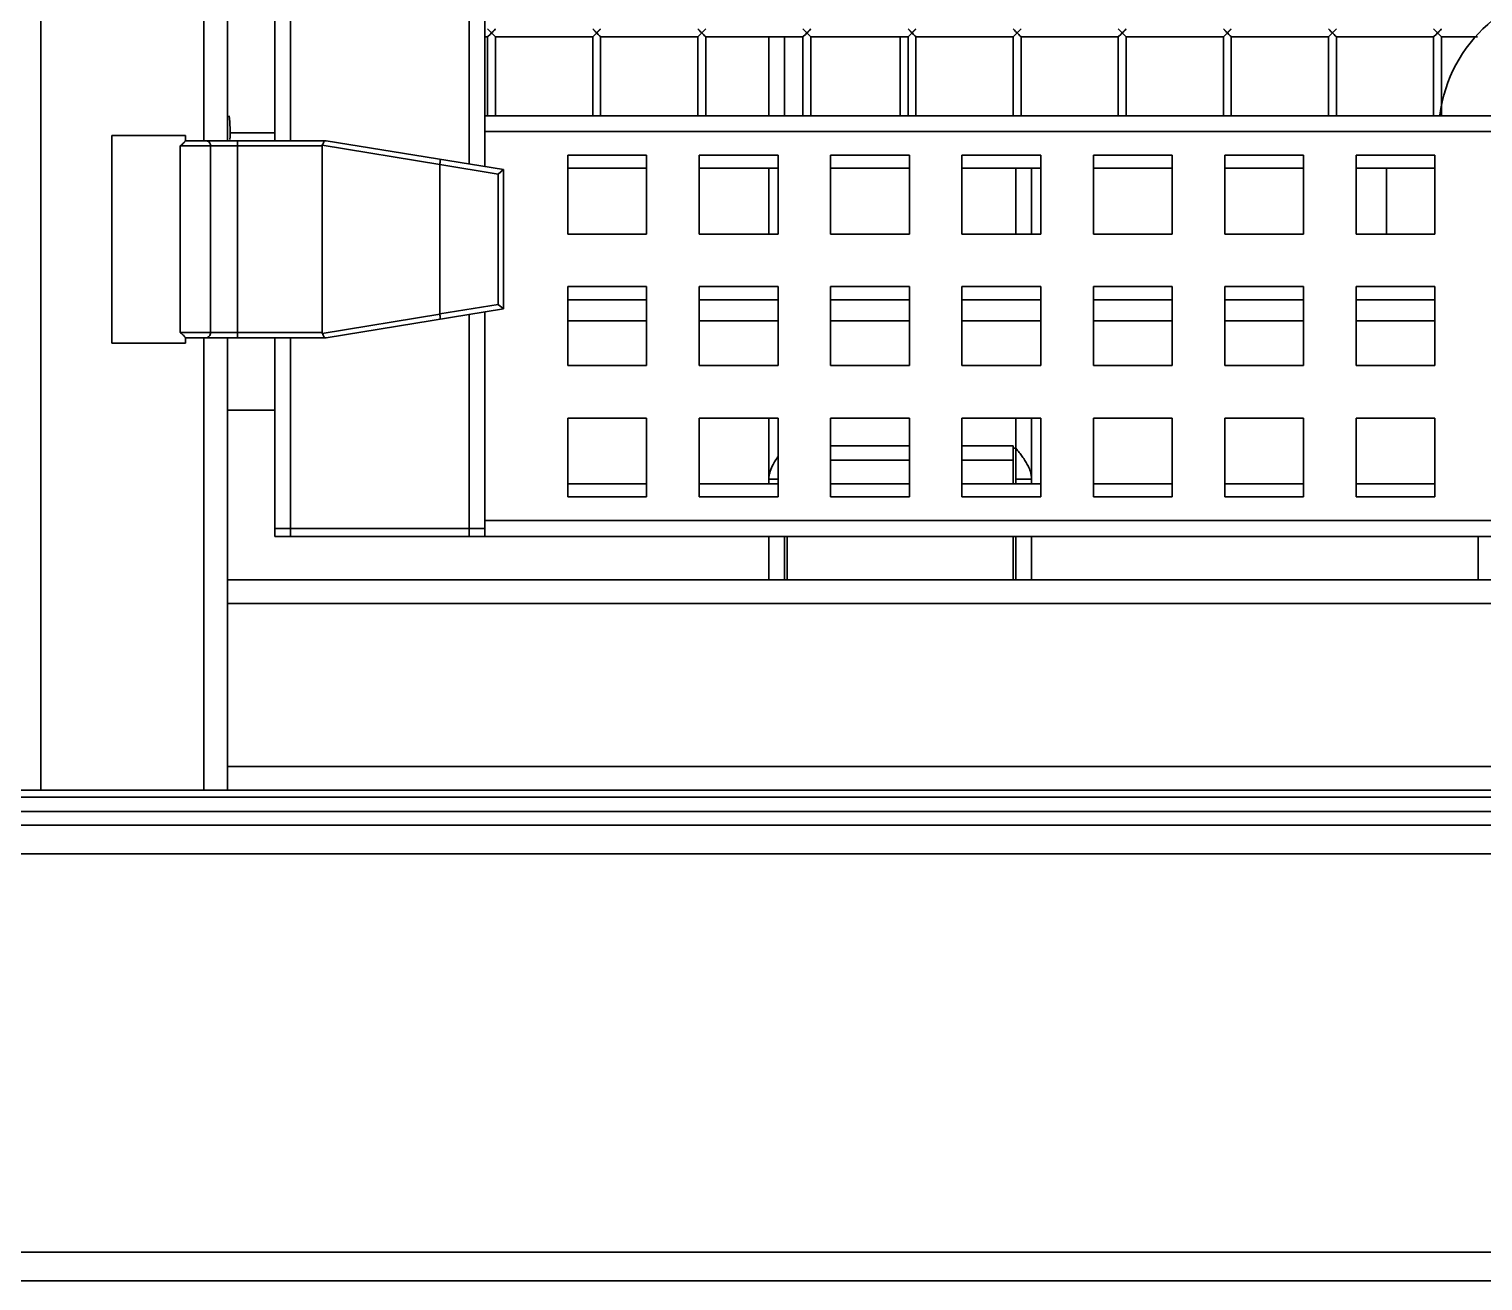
# Model space of a CAD drawing. Header units: millimetres. Extents: x 32496 to 166256, y 3504 to 23939.
# Drawn here: x 97578 to 98132, y 19902 to 20378 of the extents above; entities that cross this region are included whole.
import ezdxf

# ---------------------------------------------------------------- set-up
doc = ezdxf.new("R2010")
doc.units = ezdxf.units.MM
doc.layers.get('0').update_dxf_attribs({"lineweight": 35})

# ---------------------------------------------------------------- blocks, each defined once
blk = doc.blocks.new('8-1250')
at = {"linetype": 'Continuous'}
for p, q in [((-2380.13, -32152.29), (-2380.13, -34671.29)), ((-2217.13, -34433.17), (-2217.13, -33790.41)), ((-2211.13, -33789.43), (-2211.13, -34414.79)), ((-2318.13, -33799.29), (-2318.13, -34424.29)), ((-2309.13, -33799.29), (-2309.13, -34424.29)), ((-2291.13, -34424.29), (-2291.13, -33799.29)), ((-2285.13, -33799.29), (-2285.13, -34424.29)), ((-2210.13, -34381.79), (-2207.13, -34384.79)), ((-2210.13, -34384.79), (-2207.13, -34381.79)), ((-2210.01, -34384.67), (-2209.22, -34383.88)), ((-2209.22, -34383.88), (-2208.63, -34383.29)), ((-2170.13, -34381.79), (-2167.13, -34384.79)), ((-2170.13, -34384.79), (-2167.13, -34381.79)), ((-2170.01, -34384.67), (-2169.22, -34383.88)), ((-2169.22, -34383.88), (-2168.63, -34383.29)), ((-2130.13, -34381.79), (-2127.13, -34384.79)), ((-2130.13, -34384.79), (-2127.13, -34381.79)), ((-2130.01, -34384.67), (-2129.22, -34383.88)), ((-2129.22, -34383.88), (-2128.63, -34383.29)), ((-2090.13, -34381.79), (-2087.13, -34384.79)), ((-2090.13, -34384.79), (-2087.13, -34381.79)), ((-2090.01, -34384.67), (-2089.22, -34383.88)), ((-2089.22, -34383.88), (-2088.63, -34383.29)), ((-2050.13, -34381.79), (-2047.13, -34384.79)), ((-2050.13, -34384.79), (-2047.13, -34381.79)), ((-2050.01, -34384.67), (-2049.22, -34383.88)), ((-2049.22, -34383.88), (-2048.63, -34383.29)), ((-2010.13, -34381.79), (-2007.13, -34384.79)), ((-2010.13, -34384.79), (-2007.13, -34381.79)), ((-2010.01, -34384.67), (-2009.22, -34383.88)), ((-2009.22, -34383.88), (-2008.63, -34383.29)), ((-1970.13, -34381.79), (-1967.13, -34384.79)), ((-1970.13, -34384.79), (-1967.13, -34381.79)), ((-1970.01, -34384.67), (-1969.22, -34383.88)), ((-1969.22, -34383.88), (-1968.63, -34383.29)), ((-1930.13, -34381.79), (-1927.13, -34384.79)), ((-1930.13, -34384.79), (-1927.13, -34381.79)), ((-1930.01, -34384.67), (-1929.22, -34383.88)), ((-1929.22, -34383.88), (-1928.63, -34383.29)), ((-1890.13, -34381.79), (-1887.13, -34384.79)), ((-1890.13, -34384.79), (-1887.13, -34381.79)), ((-1890.01, -34384.67), (-1889.22, -34383.88)), ((-1889.22, -34383.88), (-1888.63, -34383.29)), ((-1850.13, -34381.79), (-1847.13, -34384.79)), ((-1850.13, -34384.79), (-1847.13, -34381.79)), ((-1850.01, -34384.67), (-1849.22, -34383.88)), ((-1849.22, -34383.88), (-1848.63, -34383.29)), ((-2211.13, -34384.79), (-2210.13, -34384.79)), ((-2210.13, -34384.79), (-2210.13, -34414.79)), ((-2207.13, -34384.79), (-2170.13, -34384.79)), ((-2207.13, -34384.79), (-2207.13, -34414.79)), ((-2170.13, -34384.79), (-2170.13, -34414.79)), ((-2167.13, -34384.79), (-2130.13, -34384.79)), ((-2167.13, -34384.79), (-2167.13, -34414.79)), ((-2130.13, -34384.79), (-2130.13, -34414.79)), ((-2127.13, -34384.79), (-2090.13, -34384.79)), ((-2127.13, -34384.79), (-2127.13, -34414.79)), ((-2103.13, -34414.79), (-2103.13, -34384.79)), ((-2097.13, -34384.79), (-2097.13, -34414.79)), ((-2090.13, -34384.79), (-2090.13, -34414.79)), ((-2087.13, -34384.79), (-2050.13, -34384.79)), ((-2087.13, -34384.79), (-2087.13, -34414.79)), ((-2053.13, -34384.79), (-2053.13, -34414.79)), ((-2050.13, -34384.79), (-2050.13, -34414.79)), ((-2047.13, -34384.79), (-2010.13, -34384.79)), ((-2047.13, -34384.79), (-2047.13, -34414.79)), ((-2010.13, -34384.79), (-2010.13, -34414.79)), ((-2007.13, -34384.79), (-1970.13, -34384.79)), ((-2007.13, -34384.79), (-2007.13, -34414.79)), ((-1970.13, -34384.79), (-1970.13, -34414.79)), ((-1967.13, -34384.79), (-1930.13, -34384.79)), ((-1967.13, -34384.79), (-1967.13, -34414.79)), ((-1930.13, -34384.79), (-1930.13, -34414.79)), ((-1927.13, -34384.79), (-1890.13, -34384.79)), ((-1927.13, -34384.79), (-1927.13, -34414.79)), ((-1890.13, -34384.79), (-1890.13, -34414.79)), ((-1887.13, -34384.79), (-1850.13, -34384.79)), ((-1887.13, -34384.79), (-1887.13, -34414.79)), ((-1850.13, -34384.79), (-1850.13, -34414.79)), ((-1847.13, -34384.79), (-1833.48, -34384.79)), ((-1847.13, -34384.79), (-1847.13, -34414.79)), ((-2211.13, -34414.79), (-1585.13, -34414.79)), ((-2211.13, -34434.15), (-2211.13, -34414.79)), ((-2325.13, -34422.29), (-2353.13, -34422.29)), ((-2353.13, -34501.29), (-2353.13, -34422.29)), ((-2325.13, -34424.29), (-2325.13, -34422.29)), ((-2308.13, -34421.29), (-2291.13, -34421.29)), ((-1585.13, -34420.79), (-2211.13, -34420.79)), ((-2273.13, -34426.29), (-2327.1, -34426.29)), ((-2327.1, -34426.29), (-2327.1, -34497.29)), ((-2325.13, -34424.29), (-2271.63, -34424.29)), ((-2315.62, -34497.29), (-2315.62, -34426.29)), ((-2305.3, -34424.29), (-2305.3, -34499.29)), ((-2273.13, -34426.29), (-2273.13, -34497.29)), ((-2273.05, -34426.01), (-2228.32, -34433.29)), ((-2271.63, -34424.29), (-2204.13, -34435.29)), ((-2228.33, -34433.37), (-2206.13, -34436.99)), ((-2228.33, -34433.37), (-2228.33, -34490.21)), ((-2149.63, -34429.79), (-2179.63, -34429.79)), ((-2179.63, -34429.79), (-2179.63, -34459.79)), ((-2149.63, -34459.79), (-2149.63, -34429.79)), ((-2099.63, -34429.79), (-2129.63, -34429.79)), ((-2129.63, -34429.79), (-2129.63, -34459.79)), ((-2099.63, -34459.79), (-2099.63, -34429.79)), ((-2049.63, -34429.79), (-2079.63, -34429.79)), ((-2079.63, -34429.79), (-2079.63, -34459.79)), ((-2049.63, -34459.79), (-2049.63, -34429.79)), ((-1999.63, -34429.79), (-2029.63, -34429.79)), ((-2029.63, -34429.79), (-2029.63, -34459.79)), ((-1999.63, -34459.79), (-1999.63, -34429.79)), ((-1949.63, -34429.79), (-1979.63, -34429.79)), ((-1979.63, -34429.79), (-1979.63, -34459.79)), ((-1949.63, -34459.79), (-1949.63, -34429.79)), ((-1899.63, -34429.79), (-1929.63, -34429.79)), ((-1929.63, -34429.79), (-1929.63, -34459.79)), ((-1899.63, -34459.79), (-1899.63, -34429.79)), ((-1849.63, -34429.79), (-1879.63, -34429.79)), ((-1879.63, -34429.79), (-1879.63, -34459.79)), ((-1849.63, -34459.79), (-1849.63, -34429.79)), ((-2204.13, -34435.29), (-2206.13, -34436.99)), ((-2206.13, -34486.59), (-2206.13, -34436.99)), ((-2204.13, -34435.29), (-2204.13, -34488.29)), ((-2179.63, -34434.79), (-2149.63, -34434.79)), ((-2129.63, -34434.79), (-2099.63, -34434.79)), ((-2103.13, -34459.79), (-2103.13, -34434.79)), ((-2079.63, -34434.79), (-2049.63, -34434.79)), ((-2029.63, -34434.79), (-1999.63, -34434.79)), ((-2009.13, -34459.79), (-2009.13, -34434.79)), ((-2003.13, -34434.79), (-2003.13, -34459.79)), ((-1979.63, -34434.79), (-1949.63, -34434.79)), ((-1929.63, -34434.79), (-1899.63, -34434.79)), ((-1879.63, -34434.79), (-1849.63, -34434.79)), ((-1868.13, -34434.79), (-1868.13, -34459.79)), ((-2179.63, -34459.79), (-2149.63, -34459.79)), ((-2129.63, -34459.79), (-2099.63, -34459.79)), ((-2079.63, -34459.79), (-2049.63, -34459.79)), ((-2029.63, -34459.79), (-1999.63, -34459.79)), ((-1979.63, -34459.79), (-1949.63, -34459.79)), ((-1929.63, -34459.79), (-1899.63, -34459.79)), ((-1879.63, -34459.79), (-1849.63, -34459.79)), ((-2149.63, -34479.79), (-2179.63, -34479.79)), ((-2179.63, -34479.79), (-2179.63, -34509.79)), ((-2149.63, -34509.79), (-2149.63, -34479.79)), ((-2099.63, -34479.79), (-2129.63, -34479.79)), ((-2129.63, -34479.79), (-2129.63, -34509.79)), ((-2099.63, -34509.79), (-2099.63, -34479.79)), ((-2049.63, -34479.79), (-2079.63, -34479.79)), ((-2079.63, -34479.79), (-2079.63, -34509.79)), ((-2049.63, -34509.79), (-2049.63, -34479.79)), ((-1999.63, -34479.79), (-2029.63, -34479.79)), ((-2029.63, -34479.79), (-2029.63, -34509.79)), ((-1999.63, -34509.79), (-1999.63, -34479.79)), ((-1949.63, -34479.79), (-1979.63, -34479.79)), ((-1979.63, -34479.79), (-1979.63, -34509.79)), ((-1949.63, -34509.79), (-1949.63, -34479.79)), ((-1899.63, -34479.79), (-1929.63, -34479.79)), ((-1929.63, -34479.79), (-1929.63, -34509.79)), ((-1899.63, -34509.79), (-1899.63, -34479.79)), ((-1849.63, -34479.79), (-1879.63, -34479.79)), ((-1879.63, -34479.79), (-1879.63, -34509.79)), ((-1849.63, -34509.79), (-1849.63, -34479.79)), ((-2271.63, -34499.29), (-2204.13, -34488.29)), ((-2206.13, -34486.59), (-2228.33, -34490.21)), ((-2211.13, -34574.79), (-2211.13, -34489.43)), ((-2204.13, -34488.29), (-2206.13, -34486.59)), ((-2149.63, -34484.79), (-2179.63, -34484.79)), ((-2099.63, -34484.79), (-2129.63, -34484.79)), ((-2049.63, -34484.79), (-2079.63, -34484.79)), ((-1999.63, -34484.79), (-2029.63, -34484.79)), ((-1949.63, -34484.79), (-1979.63, -34484.79)), ((-1899.63, -34484.79), (-1929.63, -34484.79)), ((-1849.63, -34484.79), (-1879.63, -34484.79)), ((-2228.32, -34490.28), (-2273.05, -34497.57)), ((-2217.13, -34571.79), (-2217.13, -34490.41)), ((-2149.63, -34492.79), (-2179.63, -34492.79)), ((-2099.63, -34492.79), (-2129.63, -34492.79)), ((-2049.63, -34492.79), (-2079.63, -34492.79)), ((-1999.63, -34492.79), (-2029.63, -34492.79)), ((-1949.63, -34492.79), (-1979.63, -34492.79)), ((-1899.63, -34492.79), (-1929.63, -34492.79)), ((-1849.63, -34492.79), (-1879.63, -34492.79)), ((-2327.1, -34497.29), (-2273.13, -34497.29)), ((-2325.13, -34499.29), (-2271.63, -34499.29)), ((-2325.13, -34499.29), (-2325.13, -34501.29)), ((-2318.13, -34499.29), (-2318.13, -34671.29)), ((-2309.13, -34499.29), (-2309.13, -34591.29)), ((-2291.13, -34571.79), (-2291.13, -34499.29)), ((-2285.13, -34499.29), (-2285.13, -34571.79)), ((-2353.13, -34501.29), (-2325.13, -34501.29)), ((-2179.63, -34509.79), (-2149.63, -34509.79)), ((-2129.63, -34509.79), (-2099.63, -34509.79)), ((-2079.63, -34509.79), (-2049.63, -34509.79)), ((-2029.63, -34509.79), (-1999.63, -34509.79)), ((-1979.63, -34509.79), (-1949.63, -34509.79)), ((-1929.63, -34509.79), (-1899.63, -34509.79)), ((-1879.63, -34509.79), (-1849.63, -34509.79)), ((-2291.13, -34526.79), (-2309.13, -34526.79)), ((-2149.63, -34529.79), (-2179.63, -34529.79)), ((-2179.63, -34529.79), (-2179.63, -34559.79)), ((-2149.63, -34559.79), (-2149.63, -34529.79)), ((-2099.63, -34529.79), (-2129.63, -34529.79)), ((-2129.63, -34529.79), (-2129.63, -34559.79)), ((-2103.13, -34554.79), (-2103.13, -34529.79)), ((-2099.63, -34559.79), (-2099.63, -34529.79)), ((-2049.63, -34529.79), (-2079.63, -34529.79)), ((-2079.63, -34529.79), (-2079.63, -34559.79)), ((-2049.63, -34559.79), (-2049.63, -34529.79)), ((-1999.63, -34529.79), (-2029.63, -34529.79)), ((-2029.63, -34529.79), (-2029.63, -34559.79)), ((-2009.13, -34541.29), (-2009.13, -34529.79)), ((-2003.13, -34554.79), (-2003.13, -34529.79)), ((-1999.63, -34559.79), (-1999.63, -34529.79)), ((-1949.63, -34529.79), (-1979.63, -34529.79)), ((-1979.63, -34529.79), (-1979.63, -34559.79)), ((-1949.63, -34559.79), (-1949.63, -34529.79)), ((-1899.63, -34529.79), (-1929.63, -34529.79)), ((-1929.63, -34529.79), (-1929.63, -34559.79)), ((-1899.63, -34559.79), (-1899.63, -34529.79)), ((-1849.63, -34529.79), (-1879.63, -34529.79)), ((-1879.63, -34529.79), (-1879.63, -34559.79)), ((-1849.63, -34559.79), (-1849.63, -34529.79)), ((-2079.63, -34540.41), (-2049.63, -34540.41)), ((-2029.63, -34540.41), (-2010.13, -34540.41)), ((-2010.13, -34554.79), (-2010.13, -34540.41)), ((-2009.13, -34541.29), (-2010.13, -34541.29)), ((-2009.13, -34554.79), (-2009.13, -34541.29)), ((-2049.63, -34545.85), (-2079.63, -34545.85)), ((-2010.13, -34545.85), (-2029.63, -34545.85)), ((-2149.63, -34554.79), (-2179.63, -34554.79)), ((-2099.63, -34554.79), (-2129.63, -34554.79)), ((-2099.63, -34553.09), (-2103.13, -34553.09)), ((-2049.63, -34554.79), (-2079.63, -34554.79)), ((-1999.63, -34554.79), (-2029.63, -34554.79)), ((-2003.13, -34553.09), (-2009.13, -34553.09)), ((-1949.63, -34554.79), (-1979.63, -34554.79)), ((-1899.63, -34554.79), (-1929.63, -34554.79)), ((-1849.63, -34554.79), (-1879.63, -34554.79)), ((-2179.63, -34559.79), (-2149.63, -34559.79)), ((-2129.63, -34559.79), (-2099.63, -34559.79)), ((-2079.63, -34559.79), (-2049.63, -34559.79)), ((-2029.63, -34559.79), (-1999.63, -34559.79)), ((-1979.63, -34559.79), (-1949.63, -34559.79)), ((-1929.63, -34559.79), (-1899.63, -34559.79)), ((-1879.63, -34559.79), (-1849.63, -34559.79)), ((-2211.13, -34571.79), (-2291.13, -34571.79)), ((-2291.13, -34571.79), (-2211.13, -34571.79)), ((-2291.13, -34574.79), (-2291.13, -34571.79)), ((-2285.13, -34571.79), (-2285.13, -34574.79)), ((-2217.13, -34574.79), (-2217.13, -34571.79)), ((-2211.13, -34568.79), (-1590.13, -34568.79)), ((-2291.13, -34574.79), (-2211.13, -34574.79)), ((-1585.13, -34574.79), (-2211.13, -34574.79)), ((-2103.13, -34574.79), (-2103.13, -34591.29)), ((-2097.13, -34591.29), (-2097.13, -34574.79)), ((-2096.13, -34591.29), (-2096.13, -34574.79)), ((-2010.13, -34591.29), (-2010.13, -34574.79)), ((-2009.13, -34574.79), (-2009.13, -34591.29)), ((-2003.13, -34591.29), (-2003.13, -34574.79)), ((-1833.13, -34574.79), (-1833.13, -34591.29)), ((-1583.32, -34591.29), (-2309.13, -34591.29)), ((-2309.13, -34671.29), (-2309.13, -34591.29)), ((-1580.73, -34600.29), (-2309.13, -34600.29)), ((-1386.63, -34662.29), (-2309.13, -34662.29)), ((-1303.63, -34671.29), (-2392.13, -34671.29)), ((3761.37, -34674.01), (-7907.13, -34674.01)), ((3761.37, -34679.48), (-7907.13, -34679.48)), ((3115.87, -34684.6), (-7857.13, -34684.6)), ((3115.87, -34695.54), (-7857.13, -34695.54)), ((4052.87, -34847.03), (-7783.13, -34847.03)), ((4052.87, -34857.98), (-7783.13, -34857.98))]:
    blk.add_line(p, q, dxfattribs=at)
for points in [[(-2208.63, -34383.29), (-2209.21, -34382.7), (-2209.69, -34382.23)], [(-2207.24, -34381.9), (-2207.56, -34382.22), (-2208.05, -34382.71), (-2208.63, -34383.29)], [(-2208.63, -34383.29), (-2208.04, -34383.88), (-2207.57, -34384.35), (-2207.24, -34384.67)], [(-2168.63, -34383.29), (-2169.21, -34382.7), (-2169.69, -34382.23)], [(-2167.24, -34381.9), (-2167.56, -34382.22), (-2168.05, -34382.71), (-2168.63, -34383.29)], [(-2168.63, -34383.29), (-2168.04, -34383.88), (-2167.57, -34384.35), (-2167.24, -34384.67)], [(-2128.63, -34383.29), (-2129.21, -34382.7), (-2129.69, -34382.23)], [(-2127.24, -34381.9), (-2127.56, -34382.22), (-2128.05, -34382.71), (-2128.63, -34383.29)], [(-2128.63, -34383.29), (-2128.04, -34383.88), (-2127.57, -34384.35), (-2127.24, -34384.67)], [(-2088.63, -34383.29), (-2089.21, -34382.7), (-2089.69, -34382.23)], [(-2087.24, -34381.9), (-2087.56, -34382.22), (-2088.05, -34382.71), (-2088.63, -34383.29)], [(-2088.63, -34383.29), (-2088.04, -34383.88), (-2087.57, -34384.35), (-2087.24, -34384.67)], [(-2048.63, -34383.29), (-2049.21, -34382.7), (-2049.69, -34382.23)], [(-2047.24, -34381.9), (-2047.56, -34382.22), (-2048.05, -34382.71), (-2048.63, -34383.29)], [(-2048.63, -34383.29), (-2048.04, -34383.88), (-2047.57, -34384.35), (-2047.24, -34384.67)], [(-2008.63, -34383.29), (-2009.21, -34382.7), (-2009.69, -34382.23)], [(-2007.24, -34381.9), (-2007.56, -34382.22), (-2008.05, -34382.71), (-2008.63, -34383.29)], [(-2008.63, -34383.29), (-2008.04, -34383.88), (-2007.57, -34384.35), (-2007.24, -34384.67)], [(-1968.63, -34383.29), (-1969.21, -34382.7), (-1969.69, -34382.23)], [(-1967.24, -34381.9), (-1967.56, -34382.22), (-1968.05, -34382.71), (-1968.63, -34383.29)], [(-1968.63, -34383.29), (-1968.04, -34383.88), (-1967.57, -34384.35), (-1967.24, -34384.67)], [(-1928.63, -34383.29), (-1929.21, -34382.7), (-1929.69, -34382.23)], [(-1927.24, -34381.9), (-1927.56, -34382.22), (-1928.05, -34382.71), (-1928.63, -34383.29)], [(-1928.63, -34383.29), (-1928.04, -34383.88), (-1927.57, -34384.35), (-1927.24, -34384.67)], [(-1888.63, -34383.29), (-1889.21, -34382.7), (-1889.69, -34382.23)], [(-1887.24, -34381.9), (-1887.56, -34382.22), (-1888.05, -34382.71), (-1888.63, -34383.29)], [(-1888.63, -34383.29), (-1888.04, -34383.88), (-1887.57, -34384.35), (-1887.24, -34384.67)], [(-1848.63, -34383.29), (-1849.21, -34382.7), (-1849.69, -34382.23)], [(-1847.24, -34381.9), (-1847.56, -34382.22), (-1848.05, -34382.71), (-1848.63, -34383.29)], [(-1848.63, -34383.29), (-1848.04, -34383.88), (-1847.57, -34384.35), (-1847.24, -34384.67)]]:
    blk.add_lwpolyline(points, dxfattribs=at)
for centre, radius, start, end in [((-1793.13, -34421.29), 55, 6.9888, 172.9825), ((-2363.13, -34421.29), 55, 357.292, 6.7169), ((-2069.79, -34566.21), 36.89, 144.091, 145.3268), ((-2063.96, -34586.73), 71.2, 37.1893, 37.949), ((-2093.66, -34553.1), 9.47, 172.8537, 179.9587)]:
    blk.add_arc(centre, radius, start, end, dxfattribs=at)
for centre, major_axis, ratio, start_param, end_param in [((-2264.98, -34426.29), (8.15, 0), 0.245536, 2.999882, 3.141593), ((-2220.18, -34434.7), (8.14, -1.41), 0.241938, -3.138028, -3.099665), ((-2220.18, -34488.88), (8.14, 1.41), 0.241938, 3.099665, 3.138028), ((-2264.98, -34497.29), (8.15, 0), 0.245536, -3.141593, -2.999882)]:
    blk.add_ellipse(centre, major_axis=major_axis, ratio=ratio, start_param=start_param, end_param=end_param, dxfattribs=at)
for points, knots in [([(-2327.1, -34426.29), (-2326.95, -34426.18), (-2326.66, -34425.96), (-2326.27, -34425.62), (-2325.94, -34425.3), (-2325.66, -34425.01), (-2325.47, -34424.78), (-2325.34, -34424.61), (-2325.27, -34424.51), (-2325.21, -34424.43), (-2325.17, -34424.37), (-2325.15, -34424.33), (-2325.14, -34424.31), (-2325.13, -34424.3), (-2325.13, -34424.29), (-2325.13, -34424.29)], [0, 0, 0, 0, 0.198275, 0.380694, 0.545565, 0.690776, 0.813479, 0.865244, 0.909841, 0.946555, 0.974535, 0.984937, 0.992762, 0.997839, 1, 1, 1, 1]), ([(-2315.62, -34426.29), (-2315.62, -34426.03), (-2315.7, -34425.52), (-2316.07, -34424.86), (-2316.64, -34424.4), (-2317.11, -34424.29), (-2317.34, -34424.29)], [0, 0, 0, 0, 0.267215, 0.524636, 0.767656, 1, 1, 1, 1]), ([(-2271.77, -34424.29), (-2271.84, -34424.29), (-2271.98, -34424.3), (-2272.17, -34424.4), (-2272.32, -34424.56), (-2272.5, -34424.88), (-2272.72, -34425.38), (-2272.92, -34425.79), (-2273.05, -34426.01)], [0, 0, 0, 0, 0.095491, 0.181572, 0.27513, 0.386659, 0.667027, 1, 1, 1, 1]), ([(-2228.25, -34431.36), (-2228.23, -34431.36), (-2228.21, -34431.4), (-2228.19, -34431.45), (-2228.18, -34431.55), (-2228.17, -34431.71), (-2228.17, -34432.06), (-2228.22, -34432.6), (-2228.28, -34433.05), (-2228.32, -34433.29)], [0, 0, 0, 0, 0.029584, 0.055175, 0.088913, 0.180604, 0.302705, 0.62104, 1, 1, 1, 1]), ([(-2228.25, -34492.22), (-2228.23, -34492.22), (-2228.21, -34492.18), (-2228.19, -34492.12), (-2228.18, -34492.03), (-2228.17, -34491.86), (-2228.17, -34491.52), (-2228.22, -34490.98), (-2228.28, -34490.53), (-2228.32, -34490.28)], [0, 0, 0, 0, 0.029584, 0.055174, 0.088913, 0.180604, 0.302705, 0.62104, 1, 1, 1, 1]), ([(-2325.13, -34499.29), (-2325.13, -34499.29), (-2325.13, -34499.28), (-2325.14, -34499.27), (-2325.15, -34499.25), (-2325.17, -34499.21), (-2325.21, -34499.15), (-2325.27, -34499.07), (-2325.34, -34498.97), (-2325.47, -34498.8), (-2325.66, -34498.57), (-2325.94, -34498.28), (-2326.27, -34497.96), (-2326.66, -34497.62), (-2326.95, -34497.4), (-2327.1, -34497.29)], [0, 0, 0, 0, 0.002161, 0.007238, 0.015063, 0.025465, 0.053445, 0.090159, 0.134756, 0.186521, 0.309224, 0.454435, 0.619306, 0.801725, 1, 1, 1, 1]), ([(-2317.34, -34499.29), (-2317.11, -34499.29), (-2316.64, -34499.18), (-2316.07, -34498.72), (-2315.7, -34498.06), (-2315.62, -34497.55), (-2315.62, -34497.29)], [0, 0, 0, 0, 0.232344, 0.475364, 0.732785, 1, 1, 1, 1]), ([(-2273.05, -34497.57), (-2272.92, -34497.79), (-2272.72, -34498.2), (-2272.5, -34498.7), (-2272.32, -34499.01), (-2272.17, -34499.18), (-2271.98, -34499.28), (-2271.84, -34499.29), (-2271.77, -34499.29)], [0, 0, 0, 0, 0.332942, 0.613322, 0.724857, 0.81841, 0.904497, 1, 1, 1, 1]), ([(-2100.13, -34545.22), (-2100.5, -34545.77), (-2101.84, -34547.81), (-2102.83, -34550.15), (-2103.05, -34551.92)], [0, 0, 0, 0, 0.270847, 1, 1, 1, 1]), ([(-2003.93, -34549.16), (-2004.06, -34548.82), (-2004.68, -34547.45), (-2005.48, -34546.17), (-2006.13, -34545.22)], [0, 0, 0, 0, 0.238512, 1, 1, 1, 1]), ([(-2003.13, -34553.09), (-2003.13, -34552.1), (-2003.35, -34550.75), (-2003.8, -34549.48), (-2003.93, -34549.16)], [0, 0, 0, 0, 0.741163, 1, 1, 1, 1])]:
    blk.add_open_spline(points, degree=3, knots=knots, dxfattribs=at)
for points in [[(-2007.81, -34542.95), (-2008.25, -34542.39), (-2008.69, -34541.84), (-2009.13, -34541.29)], [(-2006.13, -34545.22), (-2006.49, -34544.71), (-2006.86, -34544.2), (-2007.24, -34543.7)]]:
    blk.add_open_spline(points, degree=3, dxfattribs=at)

msp = doc.modelspace()

# ---------------------------------------------------------------- block references
at = {"color": 6}
msp.add_blockref('8-1250', (99962.893, 54760.291), dxfattribs=at)

doc.saveas('drawing.dxf')
